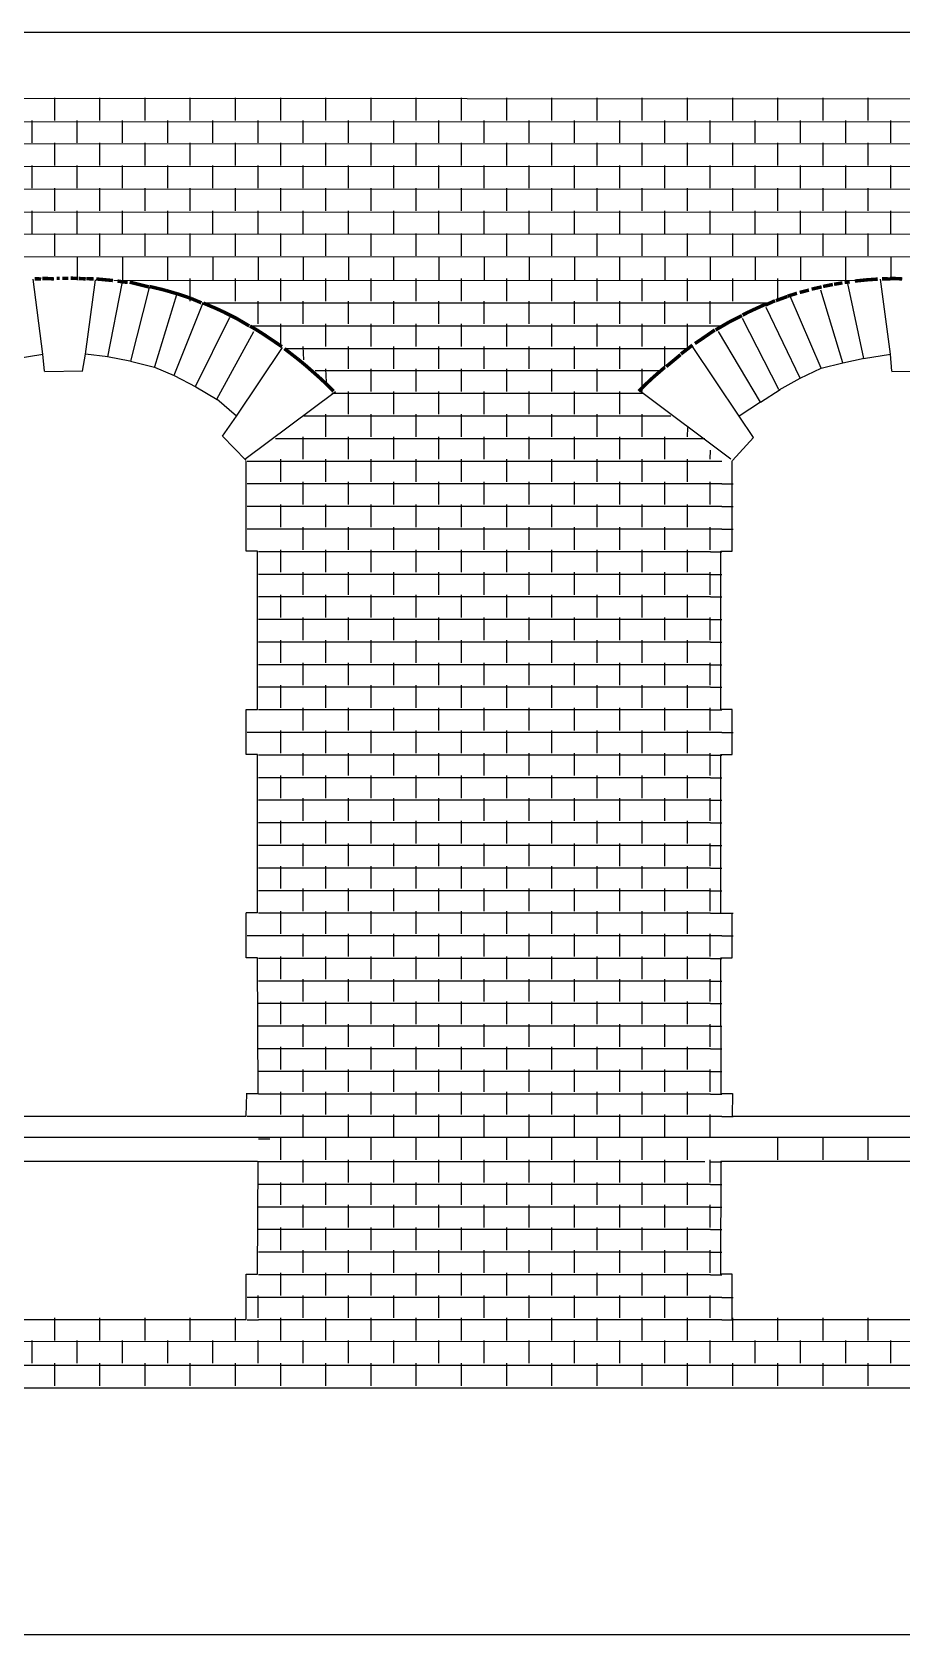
# Model space of a CAD drawing. Extents: x 38 to 304, y 35 to 202.
# Drawn here: x 122 to 160.5, y 34.6 to 105.5 of the extents above; entities that cross this region are included whole.
import ezdxf

# ---------------------------------------------------------------- set-up
doc = ezdxf.new("R2010")
doc.units = 0
doc.header["$MEASUREMENT"] = 0
doc.layers.add('OHNE_NAMEN', color=5, linetype='CONTINUOUS')

msp = doc.modelspace()

# ---------------------------------------------------------------- linework, layer by layer
at = {"layer": 'OHNE_NAMEN', "color": 7, "linetype": 'CONTINUOUS'}
for p, q in [((55.0002, 105.5), (303.0001, 105.5)), ((54.9811, 102.5913), (303.0001, 102.4999)), ((122.9808, 101.5915), (122.9808, 102.5917)), ((124.9807, 101.5915), (124.9807, 102.5917)), ((124.9807, 101.5915), (124.9807, 102.5917)), ((126.981, 101.5915), (126.981, 102.5917)), ((128.9805, 101.5915), (128.9805, 102.5917)), ((128.9808, 101.5915), (128.9808, 102.5917)), ((130.9807, 101.5915), (130.9807, 102.5917)), ((132.9806, 101.5915), (132.9806, 102.5917)), ((132.9806, 101.5915), (132.9806, 102.5917)), ((134.9809, 101.5915), (134.9809, 102.5917)), ((136.9804, 101.5915), (136.9804, 102.5917)), ((136.9808, 101.5915), (136.9808, 102.5917)), ((138.9807, 101.5915), (138.9807, 102.5917)), ((140.9806, 101.5915), (140.9806, 102.5917)), ((140.9806, 101.5915), (140.9806, 102.5917)), ((142.9808, 101.5915), (142.9808, 102.5917)), ((144.9807, 101.5915), (144.9807, 102.5917)), ((144.9807, 101.5915), (144.9807, 102.5917)), ((146.981, 101.5915), (146.981, 102.5917)), ((148.9805, 101.5915), (148.9805, 102.5917)), ((148.9809, 101.5915), (148.9809, 102.5917)), ((150.9808, 101.5915), (150.9808, 102.5917)), ((152.9807, 101.5915), (152.9807, 102.5917)), ((152.9807, 101.5915), (152.9807, 102.5917)), ((154.9809, 101.5915), (154.9809, 102.5917)), ((156.9805, 101.5915), (156.9805, 102.5917)), ((156.9808, 101.5915), (156.9808, 102.5917)), ((158.9807, 101.5915), (158.9807, 102.5917)), ((55.0002, 101.5002), (302.9804, 101.5915)), ((121.9807, 100.5914), (121.9807, 101.5915)), ((121.9807, 100.5914), (121.9807, 101.5915)), ((123.9809, 100.5914), (123.9809, 101.5915)), ((125.9805, 100.5914), (125.9805, 101.5915)), ((125.9808, 100.5914), (125.9808, 101.5915)), ((127.9807, 100.5914), (127.9807, 101.5915)), ((129.9806, 100.5914), (129.9806, 101.5915)), ((129.9806, 100.5914), (129.9806, 101.5915)), ((131.9809, 100.5914), (131.9809, 101.5915)), ((133.9808, 100.5914), (133.9808, 101.5915)), ((133.9808, 100.5914), (133.9808, 101.5915)), ((135.981, 100.5914), (135.981, 101.5915)), ((137.9806, 100.5914), (137.9806, 101.5915)), ((137.9809, 100.5914), (137.9809, 101.5915)), ((139.9808, 100.5914), (139.9808, 101.5915)), ((141.9807, 100.5914), (141.9807, 101.5915)), ((141.9807, 100.5914), (141.9807, 101.5915)), ((143.981, 100.5914), (143.981, 101.5915)), ((145.9805, 100.5914), (145.9805, 101.5915)), ((145.9808, 100.5914), (145.9808, 101.5915)), ((147.9808, 100.5914), (147.9808, 101.5915)), ((149.9806, 100.5914), (149.9806, 101.5915)), ((149.9806, 100.5914), (149.9806, 101.5915)), ((151.9809, 100.5914), (151.9809, 101.5915)), ((153.9808, 100.5914), (153.9808, 101.5915)), ((155.9807, 100.5914), (155.9807, 101.5915)), ((155.9807, 100.5914), (155.9807, 101.5915)), ((157.9809, 100.5914), (157.9809, 101.5915)), ((159.9805, 100.5914), (159.9805, 101.5915)), ((159.9808, 100.5914), (159.9808, 101.5915)), ((54.9811, 100.5914), (303.0001, 100.5)), ((122.9804, 99.5916), (122.9804, 100.5918)), ((122.9808, 99.5916), (122.9808, 100.5918)), ((124.9807, 99.5916), (124.9807, 100.5918)), ((126.9806, 99.5916), (126.9806, 100.5918)), ((126.9806, 99.5916), (126.9806, 100.5918)), ((128.9808, 99.5916), (128.9808, 100.5918)), ((130.9807, 99.5916), (130.9807, 100.5918)), ((130.9807, 99.5916), (130.9807, 100.5918)), ((132.981, 99.5916), (132.981, 100.5918)), ((134.9805, 99.5916), (134.9805, 100.5918)), ((134.9809, 99.5916), (134.9809, 100.5918)), ((136.9808, 99.5916), (136.9808, 100.5918)), ((138.9807, 99.5916), (138.9807, 100.5918)), ((138.9807, 99.5916), (138.9807, 100.5918)), ((140.9809, 99.5916), (140.9809, 100.5918)), ((142.9805, 99.5916), (142.9805, 100.5918)), ((142.9808, 99.5916), (142.9808, 100.5918)), ((144.9807, 99.5916), (144.9807, 100.5918)), ((146.9806, 99.5916), (146.9806, 100.5918)), ((148.9805, 99.5916), (148.9805, 100.5918)), ((148.9809, 99.5916), (148.9809, 100.5918)), ((150.9808, 99.5916), (150.9808, 100.5918)), ((152.9807, 99.5916), (152.9807, 100.5918)), ((152.9807, 99.5916), (152.9807, 100.5918)), ((154.9809, 99.5916), (154.9809, 100.5918)), ((156.9805, 99.5916), (156.9805, 100.5918)), ((156.9808, 99.5916), (156.9808, 100.5918)), ((158.9807, 99.5916), (158.9807, 100.5918)), ((54.9808, 99.5913), (303.0001, 99.4999)), ((121.9807, 98.5915), (121.9807, 99.5916)), ((123.9806, 98.5915), (123.9806, 99.5916)), ((123.9806, 98.5915), (123.9806, 99.5916)), ((125.9808, 98.5915), (125.9808, 99.5916)), ((127.9807, 98.5915), (127.9807, 99.5916)), ((127.9807, 98.5915), (127.9807, 99.5916)), ((129.981, 98.5915), (129.981, 99.5916)), ((131.9805, 98.5915), (131.9805, 99.5916)), ((131.9809, 98.5915), (131.9809, 99.5916)), ((133.9808, 98.5915), (133.9808, 99.5916)), ((135.9807, 98.5915), (135.9807, 99.5916)), ((135.9807, 98.5915), (135.9807, 99.5916)), ((137.9809, 98.5915), (137.9809, 99.5916)), ((139.9808, 98.5915), (139.9808, 99.5916)), ((141.9807, 98.5915), (141.9807, 99.5916)), ((141.9807, 98.5915), (141.9807, 99.5916)), ((143.981, 98.5915), (143.981, 99.5916)), ((145.9805, 98.5915), (145.9805, 99.5916)), ((145.9808, 98.5915), (145.9808, 99.5916)), ((147.9808, 98.5915), (147.9808, 99.5916)), ((149.9806, 98.5915), (149.9806, 99.5916)), ((149.9806, 98.5915), (149.9806, 99.5916)), ((151.9809, 98.5915), (151.9809, 99.5916)), ((153.9804, 98.5915), (153.9804, 99.5916)), ((153.9808, 98.5915), (153.9808, 99.5916)), ((155.9807, 98.5915), (155.9807, 99.5916)), ((157.9806, 98.5915), (157.9806, 99.5916)), ((157.9806, 98.5915), (157.9806, 99.5916)), ((159.9808, 98.5915), (159.9808, 99.5916)), ((54.9811, 98.5915), (303.0001, 98.5001)), ((122.9808, 97.5917), (122.9808, 98.5915)), ((124.9807, 97.5917), (124.9807, 98.5915)), ((126.981, 97.5917), (126.981, 98.5915)), ((128.9808, 97.5917), (128.9808, 98.5915)), ((130.9807, 97.5917), (130.9807, 98.5915)), ((132.981, 97.5917), (132.981, 98.5915)), ((134.9809, 97.5917), (134.9809, 98.5915)), ((136.9808, 97.5917), (136.9808, 98.5915)), ((138.9807, 97.5917), (138.9807, 98.5915)), ((140.9809, 97.5917), (140.9809, 98.5915)), ((142.9808, 97.5917), (142.9808, 98.5915)), ((144.9807, 97.5917), (144.9807, 98.5915)), ((146.981, 97.5917), (146.981, 98.5915)), ((148.9809, 97.5917), (148.9809, 98.5915)), ((150.9808, 97.5917), (150.9808, 98.5915)), ((152.981, 97.5917), (152.981, 98.5915)), ((154.9809, 97.5917), (154.9809, 98.5915)), ((156.9808, 97.5917), (156.9808, 98.5915)), ((158.9807, 97.5917), (158.9807, 98.5915)), ((55.0002, 97.5), (302.9804, 97.5914)), ((121.9807, 96.5916), (121.9807, 97.5917)), ((123.9806, 96.5916), (123.9806, 97.5917)), ((125.9805, 96.5916), (125.9805, 97.5917)), ((127.9807, 96.5916), (127.9807, 97.5917)), ((129.9806, 96.5916), (129.9806, 97.5917)), ((131.9805, 96.5916), (131.9805, 97.5917)), ((133.9808, 96.5916), (133.9808, 97.5917)), ((135.9807, 96.5916), (135.9807, 97.5917)), ((137.9806, 96.5916), (137.9806, 97.5917)), ((139.9808, 96.5916), (139.9808, 97.5917)), ((141.9807, 96.5916), (141.9807, 97.5917)), ((143.9806, 96.5916), (143.9806, 97.5917)), ((145.9805, 96.5916), (145.9805, 97.5917)), ((147.9808, 96.5916), (147.9808, 97.5917)), ((149.9806, 96.5916), (149.9806, 97.5917)), ((151.9806, 96.5916), (151.9806, 97.5917)), ((153.9808, 96.5916), (153.9808, 97.5917)), ((155.9807, 96.5916), (155.9807, 97.5917)), ((157.9806, 96.5916), (157.9806, 97.5917)), ((159.9805, 96.5916), (159.9805, 97.5917)), ((54.9811, 96.5913), (303.0001, 96.4999)), ((122.9808, 95.5915), (122.9808, 96.5916)), ((124.9807, 95.5915), (124.9807, 96.5916)), ((126.9806, 95.5915), (126.9806, 96.5916)), ((128.9808, 95.5915), (128.9808, 96.5916)), ((130.9807, 95.5915), (130.9807, 96.5916)), ((132.9806, 95.5915), (132.9806, 96.5916)), ((134.9809, 95.5915), (134.9809, 96.5916)), ((136.9808, 95.5915), (136.9808, 96.5916)), ((138.9807, 95.5915), (138.9807, 96.5916)), ((140.9806, 95.5915), (140.9806, 96.5916)), ((142.9808, 95.5915), (142.9808, 96.5916)), ((144.9807, 95.5915), (144.9807, 96.5916)), ((146.9806, 95.5915), (146.9806, 96.5916)), ((148.9809, 95.5915), (148.9809, 96.5916)), ((150.9808, 95.5915), (150.9808, 96.5916)), ((152.9807, 95.5915), (152.9807, 96.5916)), ((154.9809, 95.5915), (154.9809, 96.5916)), ((156.9808, 95.5915), (156.9808, 96.5916)), ((158.9807, 95.5915), (158.9807, 96.5916)), ((54.9808, 95.5915), (303.0001, 95.5001)), ((123.9767, 95.5241), (123.9767, 94.524)), ((125.9766, 95.5241), (125.9766, 94.524)), ((127.9765, 95.5241), (127.9765, 94.524)), ((129.9767, 95.5241), (129.9767, 94.524)), ((131.9766, 95.5241), (131.9766, 94.524)), ((133.9765, 95.5241), (133.9765, 94.524)), ((135.9768, 95.5241), (135.9768, 94.524)), ((137.9767, 95.5241), (137.9767, 94.524)), ((139.9766, 95.5241), (139.9766, 94.5243)), ((141.9768, 95.5245), (141.9768, 94.5243)), ((143.9767, 95.5245), (143.9767, 94.5243)), ((145.9766, 95.5245), (145.9766, 94.5243)), ((147.9765, 95.5245), (147.9765, 94.5243)), ((149.9768, 95.5245), (149.9768, 94.5243)), ((151.9767, 95.5245), (151.9767, 94.5243)), ((153.9766, 95.5245), (153.9766, 94.5243)), ((155.9768, 95.5245), (155.9768, 94.5243)), ((157.9767, 95.5245), (157.9767, 94.5243)), ((159.9766, 95.5245), (159.9766, 94.5243)), ((122.4612, 91.2463), (122.0237, 94.5586)), ((124.3362, 91.2463), (124.7856, 94.5268)), ((125.3363, 91.1211), (125.9642, 94.3695)), ((125.6026, 94.525), (159.0001, 94.5)), ((128.9812, 93.5912), (128.9812, 94.591)), ((130.9814, 93.5912), (130.9814, 94.591)), ((132.9813, 93.5912), (132.9813, 94.591)), ((134.9812, 93.5912), (134.9812, 94.591)), ((136.9811, 93.5912), (136.9811, 94.591)), ((138.9814, 93.5912), (138.9814, 94.591)), ((140.9813, 93.5912), (140.9813, 94.591)), ((142.9812, 93.5912), (142.9812, 94.591)), ((144.9811, 93.5912), (144.9811, 94.591)), ((146.9813, 93.5912), (146.9813, 94.591)), ((148.9812, 93.5912), (148.9812, 94.591)), ((150.9811, 93.5912), (150.9811, 94.591)), ((152.9814, 93.5916), (152.9814, 94.5914)), ((154.9813, 93.5912), (154.9813, 94.591)), ((158.0667, 94.3695), (158.7736, 91.0586)), ((159.9611, 91.2463), (159.5236, 94.5586)), ((127.164, 94.1931), (126.3361, 90.9338)), ((128.3635, 93.8756), (127.3986, 90.6836)), ((156.8986, 90.6212), (155.5267, 93.8047)), ((156.8676, 94.0872), (157.836, 90.8713)), ((128.2735, 90.3086), (129.5277, 93.4875)), ((154.5001, 93.4999), (129.5001, 93.4999)), ((131.9812, 92.5915), (131.9812, 93.5912)), ((133.9811, 92.5911), (133.9811, 93.5909)), ((135.9814, 92.5911), (135.9814, 93.5909)), ((137.9813, 92.5911), (137.9813, 93.5909)), ((139.9812, 92.5911), (139.9812, 93.5909)), ((141.9811, 92.5911), (141.9811, 93.5909)), ((143.9813, 92.5911), (143.9813, 93.5909)), ((145.9812, 92.5911), (145.9812, 93.5909)), ((147.9811, 92.5911), (147.9811, 93.5909)), ((149.9814, 92.5911), (149.9814, 93.5909)), ((151.9812, 92.5915), (151.9812, 93.5912)), ((151.9812, 92.5911), (151.9812, 93.5909)), ((155.9609, 90.1838), (154.4687, 93.3111)), ((129.2112, 89.8088), (130.7267, 92.8878)), ((130.1485, 89.2461), (131.7851, 92.2528)), ((131.7501, 92.5001), (152.5002, 92.5001)), ((132.9813, 91.5913), (132.9813, 92.5911)), ((132.9813, 91.591), (132.9813, 92.5908)), ((134.9816, 91.591), (134.9816, 92.5908)), ((136.9815, 91.591), (136.9815, 92.5908)), ((138.9814, 91.591), (138.9814, 92.5908)), ((140.9813, 91.591), (140.9813, 92.5908)), ((142.9815, 91.591), (142.9815, 92.5908)), ((144.9814, 91.591), (144.9814, 92.5908)), ((146.9813, 91.591), (146.9813, 92.5908)), ((148.9816, 91.591), (148.9816, 92.5908)), ((150.9811, 91.5913), (150.9811, 92.5911)), ((150.9815, 91.591), (150.9815, 92.5908)), ((154.2112, 89.1212), (152.3517, 92.2528)), ((155.0236, 89.6839), (153.41, 92.8172)), ((131.0238, 88.4961), (133.0551, 91.5465)), ((134.0002, 91.0001), (133.9811, 91.5906)), ((135.9814, 90.5909), (135.9814, 91.5906)), ((137.9813, 90.5909), (137.9813, 91.5906)), ((139.9812, 90.5909), (139.9812, 91.5906)), ((141.9811, 90.5909), (141.9811, 91.5906)), ((143.9813, 90.5909), (143.9813, 91.5906)), ((145.9812, 90.5909), (145.9812, 91.5906)), ((147.9811, 90.5909), (147.9811, 91.5906)), ((149.9814, 90.5909), (149.9814, 91.5906)), ((153.2735, 88.4961), (151.1745, 91.6298)), ((133.2502, 91.5), (151.0002, 91.5)), ((158.7736, 91.0586), (159.9611, 91.2463)), ((149.7499, 90.4998), (134.5001, 90.4998)), ((134.9999, 90), (134.9816, 90.5909)), ((136.9815, 89.5911), (136.9815, 90.5909)), ((138.9814, 89.5911), (138.9814, 90.5909)), ((140.9813, 89.5911), (140.9813, 90.5909)), ((142.9815, 89.5911), (142.9815, 90.5909)), ((144.9814, 89.5911), (144.9814, 90.5909)), ((146.9813, 89.5911), (146.9813, 90.5909)), ((148.9816, 89.5911), (148.9816, 90.5909)), ((131.4006, 86.5939), (135.4003, 89.5936)), ((148.9999, 89.5001), (135.2501, 89.5001)), ((135.9814, 88.591), (135.9814, 89.5907)), ((137.9813, 88.591), (137.9813, 89.5907)), ((139.9812, 88.591), (139.9812, 89.5907)), ((141.9811, 88.591), (141.9811, 89.5907)), ((143.9813, 88.591), (143.9813, 89.5907)), ((145.9812, 88.591), (145.9812, 89.5907)), ((147.9811, 88.591), (147.9811, 89.5907)), ((152.9002, 86.5939), (148.9004, 89.5936)), ((150.2502, 88.4999), (134.0002, 88.4999)), ((134.9816, 87.5912), (134.9816, 88.591)), ((136.9815, 87.5912), (136.9815, 88.591)), ((138.9814, 87.5912), (138.9814, 88.591)), ((140.9813, 87.5912), (140.9813, 88.591)), ((142.9815, 87.5912), (142.9815, 88.591)), ((144.9814, 87.5912), (144.9814, 88.591)), ((146.9813, 87.5912), (146.9813, 88.591)), ((148.9816, 87.5912), (148.9816, 88.591)), ((150.9815, 87.5912), (151.0002, 88.0001)), ((151.7502, 87.5002), (132.7499, 87.5002)), ((133.9811, 86.5911), (133.9811, 87.5908)), ((135.9814, 86.5911), (135.9814, 87.5908)), ((137.9813, 86.5911), (137.9813, 87.5908)), ((139.9812, 86.5911), (139.9812, 87.5908)), ((141.9811, 86.5911), (141.9811, 87.5908)), ((143.9813, 86.5911), (143.9813, 87.5908)), ((145.9812, 86.5911), (145.9812, 87.5908)), ((147.9811, 86.5911), (147.9811, 87.5908)), ((149.9814, 86.5911), (149.9814, 87.5908)), ((132.9813, 85.5909), (132.9813, 86.5907)), ((134.9816, 85.5909), (134.9816, 86.5907)), ((136.9815, 85.5909), (136.9815, 86.5907)), ((138.9814, 85.5909), (138.9814, 86.5907)), ((140.9813, 85.5909), (140.9813, 86.5907)), ((142.9815, 85.5909), (142.9815, 86.5907)), ((144.9814, 85.5909), (144.9814, 86.5907)), ((146.9813, 85.5909), (146.9813, 86.5907)), ((148.9816, 85.5909), (148.9816, 86.5907)), ((150.9815, 85.5909), (150.9815, 86.5907)), ((151.9812, 86.5911), (151.9999, 86.9999)), ((152.5002, 86.5001), (131.9999, 86.5001)), ((152.5002, 85.4999), (131.9999, 85.4999)), ((133.9811, 84.5908), (133.9811, 85.5906)), ((135.9814, 84.5908), (135.9814, 85.5906)), ((137.9813, 84.5908), (137.9813, 85.5906)), ((139.9812, 84.5908), (139.9812, 85.5906)), ((141.9811, 84.5908), (141.9811, 85.5906)), ((143.9813, 84.5908), (143.9813, 85.5906)), ((145.9812, 84.5908), (145.9812, 85.5906)), ((147.9811, 84.5908), (147.9811, 85.5906)), ((149.9814, 84.5908), (149.9814, 85.5906)), ((151.9812, 84.5908), (151.9812, 85.5906)), ((152.5002, 84.5002), (131.9999, 84.5002)), ((132.9813, 83.591), (132.9813, 84.5908)), ((134.9816, 83.591), (134.9816, 84.5908)), ((136.9815, 83.591), (136.9815, 84.5908)), ((138.9814, 83.591), (138.9814, 84.5908)), ((140.9813, 83.591), (140.9813, 84.5908)), ((142.9815, 83.591), (142.9815, 84.5908)), ((144.9814, 83.591), (144.9814, 84.5908)), ((146.9813, 83.591), (146.9813, 84.5908)), ((148.9816, 83.591), (148.9816, 84.5908)), ((150.9815, 83.591), (150.9815, 84.5908)), ((152.5002, 83.5), (131.9999, 83.5)), ((133.9811, 82.5909), (133.9811, 83.5907)), ((135.9814, 82.5909), (135.9814, 83.5907)), ((137.9813, 82.5909), (137.9813, 83.5907)), ((139.9812, 82.5909), (139.9812, 83.5907)), ((141.9811, 82.5909), (141.9811, 83.5907)), ((143.9813, 82.5909), (143.9813, 83.5907)), ((145.9812, 82.5909), (145.9812, 83.5907)), ((147.9811, 82.5909), (147.9811, 83.5907)), ((149.9814, 82.5909), (149.9814, 83.5907)), ((151.9812, 82.5909), (151.9812, 83.5907)), ((151.9999, 82.4999), (132.5002, 82.4999)), ((132.9813, 81.5911), (132.9813, 82.5909)), ((134.9816, 81.5911), (134.9816, 82.5909)), ((136.9815, 81.5911), (136.9815, 82.5909)), ((138.9814, 81.5911), (138.9814, 82.5909)), ((140.9813, 81.5911), (140.9813, 82.5909)), ((142.9815, 81.5911), (142.9815, 82.5909)), ((144.9814, 81.5911), (144.9814, 82.5909)), ((146.9813, 81.5911), (146.9813, 82.5909)), ((148.9816, 81.5911), (148.9816, 82.5909)), ((150.9815, 81.5911), (150.9815, 82.5909)), ((133.9811, 80.591), (133.9811, 81.5908)), ((135.9814, 80.591), (135.9814, 81.5908)), ((137.9813, 80.591), (137.9813, 81.5908)), ((139.9812, 80.591), (139.9812, 81.5908)), ((141.9811, 80.591), (141.9811, 81.5908)), ((143.9813, 80.591), (143.9813, 81.5908)), ((145.9812, 80.591), (145.9812, 81.5908)), ((147.9811, 80.591), (147.9811, 81.5908)), ((149.9814, 80.591), (149.9814, 81.5908)), ((151.9812, 80.591), (151.9812, 81.5908)), ((151.9999, 81.5001), (132.5002, 81.5001)), ((151.9999, 80.5), (132.5002, 80.5)), ((132.981, 79.5913), (132.981, 80.591)), ((134.9812, 79.5913), (134.9812, 80.591)), ((136.9811, 79.5913), (136.9811, 80.591)), ((138.981, 79.5913), (138.981, 80.591)), ((140.9813, 79.5913), (140.9813, 80.591)), ((142.9812, 79.5913), (142.9812, 80.591)), ((144.9811, 79.5913), (144.9811, 80.591)), ((146.981, 79.5913), (146.981, 80.591)), ((148.9812, 79.5913), (148.9812, 80.591)), ((150.9811, 79.5913), (150.9811, 80.591)), ((151.9999, 79.5002), (132.5002, 79.5002)), ((133.9811, 78.5911), (133.9811, 79.5909)), ((135.9814, 78.5911), (135.9814, 79.5909)), ((137.9813, 78.5911), (137.9813, 79.5909)), ((139.9812, 78.5911), (139.9812, 79.5909)), ((141.9811, 78.5911), (141.9811, 79.5909)), ((143.9813, 78.5911), (143.9813, 79.5909)), ((145.9812, 78.5911), (145.9812, 79.5909)), ((147.9811, 78.5911), (147.9811, 79.5909)), ((149.9814, 78.5911), (149.9814, 79.5909)), ((151.9812, 78.5911), (151.9812, 79.5909)), ((151.9999, 78.5001), (132.5002, 78.5001)), ((132.981, 77.591), (132.981, 78.5908)), ((134.9812, 77.591), (134.9812, 78.5908)), ((136.9811, 77.591), (136.9811, 78.5908)), ((138.981, 77.591), (138.981, 78.5908)), ((140.9809, 77.591), (140.9809, 78.5908)), ((142.9812, 77.591), (142.9812, 78.5908)), ((144.9811, 77.591), (144.9811, 78.5908)), ((146.981, 77.591), (146.981, 78.5908)), ((148.9812, 77.591), (148.9812, 78.5908)), ((150.9811, 77.591), (150.9811, 78.5908)), ((151.9999, 77.5), (132.5002, 77.5)), ((133.9811, 76.5909), (133.9811, 77.5907)), ((135.9814, 76.5909), (135.9814, 77.5907)), ((137.9813, 76.5909), (137.9813, 77.5907)), ((139.9812, 76.5909), (139.9812, 77.5907)), ((141.9811, 76.5909), (141.9811, 77.5907)), ((143.9813, 76.5909), (143.9813, 77.5907)), ((145.9812, 76.5909), (145.9812, 77.5907)), ((147.9811, 76.5909), (147.9811, 77.5907)), ((149.9814, 76.5909), (149.9814, 77.5907)), ((151.9812, 76.5909), (151.9812, 77.5907)), ((151.9999, 76.5002), (132.5002, 76.5002)), ((132.981, 75.5911), (132.981, 76.5909)), ((134.9812, 75.5911), (134.9812, 76.5909)), ((136.9811, 75.5911), (136.9811, 76.5909)), ((138.981, 75.5911), (138.981, 76.5909)), ((140.9809, 75.5911), (140.9809, 76.5909)), ((142.9812, 75.5911), (142.9812, 76.5909)), ((144.9811, 75.5911), (144.9811, 76.5909)), ((146.981, 75.5911), (146.981, 76.5909)), ((148.9812, 75.5911), (148.9812, 76.5909)), ((150.9811, 75.5911), (150.9811, 76.5909)), ((151.9999, 75.5001), (132.5002, 75.5001)), ((133.9811, 74.591), (133.9811, 75.5908)), ((135.9814, 74.591), (135.9814, 75.5908)), ((137.9813, 74.591), (137.9813, 75.5908)), ((139.9812, 74.591), (139.9812, 75.5908)), ((141.9811, 74.591), (141.9811, 75.5908)), ((143.9813, 74.591), (143.9813, 75.5908)), ((145.9812, 74.591), (145.9812, 75.5908)), ((147.9811, 74.591), (147.9811, 75.5908)), ((149.9814, 74.591), (149.9814, 75.5908)), ((151.9812, 74.591), (151.9812, 75.5908)), ((152.4998, 74.5), (131.9999, 74.5)), ((132.981, 73.5912), (132.981, 74.591)), ((134.9812, 73.5912), (134.9812, 74.591)), ((136.9811, 73.5912), (136.9811, 74.591)), ((138.981, 73.5912), (138.981, 74.591)), ((140.9809, 73.5912), (140.9809, 74.591)), ((142.9812, 73.5912), (142.9812, 74.591)), ((144.9811, 73.5912), (144.9811, 74.591)), ((146.981, 73.5912), (146.981, 74.591)), ((148.9812, 73.5912), (148.9812, 74.591)), ((150.9811, 73.5912), (150.9811, 74.591)), ((151.9999, 73.4998), (132.5002, 73.5002)), ((133.9811, 72.5911), (133.9811, 73.5909)), ((135.9814, 72.5911), (135.9814, 73.5909)), ((137.9813, 72.5911), (137.9813, 73.5909)), ((139.9812, 72.5911), (139.9812, 73.5909)), ((141.9811, 72.5911), (141.9811, 73.5909)), ((143.9813, 72.5911), (143.9813, 73.5909)), ((145.9812, 72.5911), (145.9812, 73.5909)), ((147.9811, 72.5911), (147.9811, 73.5909)), ((149.9814, 72.5911), (149.9814, 73.5909)), ((151.9812, 72.5911), (151.9812, 73.5909)), ((151.9999, 72.5001), (132.5002, 72.5001)), ((132.981, 71.591), (132.981, 72.5907)), ((134.9812, 71.591), (134.9812, 72.5907)), ((136.9811, 71.591), (136.9811, 72.5907)), ((138.981, 71.591), (138.981, 72.5907)), ((140.9809, 71.591), (140.9809, 72.5907)), ((142.9812, 71.591), (142.9812, 72.5907)), ((144.9811, 71.591), (144.9811, 72.5907)), ((146.981, 71.591), (146.981, 72.5907)), ((148.9812, 71.591), (148.9812, 72.5907)), ((150.9811, 71.591), (150.9811, 72.5907)), ((151.9999, 71.4999), (132.5002, 71.4999)), ((133.9811, 70.5912), (133.9811, 71.5906)), ((135.9814, 70.5912), (135.9814, 71.5906)), ((137.9813, 70.5912), (137.9813, 71.5906)), ((139.9812, 70.5912), (139.9812, 71.5906)), ((141.9811, 70.5912), (141.9811, 71.5906)), ((143.9813, 70.5912), (143.9813, 71.5906)), ((145.9812, 70.5912), (145.9812, 71.5906)), ((147.9811, 70.5912), (147.9811, 71.5906)), ((149.9814, 70.5912), (149.9814, 71.5906)), ((151.9812, 70.5912), (151.9812, 71.5906)), ((151.9999, 70.5002), (132.5002, 70.5002)), ((132.981, 69.5911), (132.981, 70.5908)), ((134.9812, 69.5911), (134.9812, 70.5908)), ((136.9811, 69.5911), (136.9811, 70.5908)), ((138.981, 69.5911), (138.981, 70.5908)), ((140.9809, 69.5911), (140.9809, 70.5908)), ((142.9812, 69.5911), (142.9812, 70.5908)), ((144.9811, 69.5911), (144.9811, 70.5908)), ((146.981, 69.5911), (146.981, 70.5908)), ((148.9812, 69.5911), (148.9812, 70.5908)), ((150.9811, 69.5911), (150.9811, 70.5908)), ((133.9811, 68.5909), (133.9811, 69.5907)), ((135.9814, 68.5909), (135.9814, 69.5907)), ((137.9813, 68.5909), (137.9813, 69.5907)), ((139.9812, 68.5909), (139.9812, 69.5907)), ((141.9811, 68.5909), (141.9811, 69.5907)), ((143.9813, 68.5909), (143.9813, 69.5907)), ((145.9812, 68.5909), (145.9812, 69.5907)), ((147.9811, 68.5909), (147.9811, 69.5907)), ((149.9814, 68.5909), (149.9814, 69.5907)), ((151.9812, 68.5909), (151.9812, 69.5907)), ((151.9999, 69.5), (132.5002, 69.5)), ((151.9999, 68.4999), (132.5002, 68.4999)), ((132.981, 67.5912), (132.981, 68.5909)), ((134.9812, 67.5912), (134.9812, 68.5909)), ((136.9811, 67.5912), (136.9811, 68.5909)), ((138.981, 67.5912), (138.981, 68.5909)), ((140.9809, 67.5912), (140.9809, 68.5909)), ((142.9812, 67.5912), (142.9812, 68.5909)), ((144.9811, 67.5912), (144.9811, 68.5909)), ((146.981, 67.5912), (146.981, 68.5909)), ((148.9812, 67.5912), (148.9812, 68.5909)), ((150.9811, 67.5912), (150.9811, 68.5909)), ((151.9999, 67.5001), (132.5002, 67.5001)), ((133.9811, 66.591), (133.9811, 67.5908)), ((135.9814, 66.591), (135.9814, 67.5908)), ((137.9813, 66.591), (137.9813, 67.5908)), ((139.9812, 66.591), (139.9812, 67.5908)), ((141.9811, 66.591), (141.9811, 67.5908)), ((143.9813, 66.591), (143.9813, 67.5908)), ((145.9812, 66.591), (145.9812, 67.5908)), ((147.9811, 66.591), (147.9811, 67.5908)), ((149.9814, 66.591), (149.9814, 67.5908)), ((151.9812, 66.591), (151.9812, 67.5908)), ((151.9999, 66.5), (132.5002, 66.5)), ((132.981, 65.5913), (132.981, 66.591)), ((134.9812, 65.5913), (134.9812, 66.591)), ((136.9811, 65.5913), (136.9811, 66.591)), ((138.981, 65.5913), (138.981, 66.591)), ((140.9809, 65.5913), (140.9809, 66.591)), ((142.9812, 65.5913), (142.9812, 66.591)), ((144.9811, 65.5913), (144.9811, 66.591)), ((146.981, 65.5913), (146.981, 66.591)), ((148.9812, 65.5913), (148.9812, 66.591)), ((150.9811, 65.5913), (150.9811, 66.591)), ((152.5002, 65.4999), (131.9999, 65.4999)), ((133.9811, 64.5911), (133.9811, 65.5909)), ((135.9814, 64.5911), (135.9814, 65.5909)), ((137.9813, 64.5911), (137.9813, 65.5909)), ((139.9812, 64.5911), (139.9812, 65.5909)), ((141.9811, 64.5911), (141.9811, 65.5909)), ((143.9813, 64.5911), (143.9813, 65.5909)), ((145.9812, 64.5911), (145.9812, 65.5909)), ((147.9811, 64.5911), (147.9811, 65.5909)), ((149.9814, 64.5911), (149.9814, 65.5909)), ((151.9812, 64.5911), (151.9812, 65.5909)), ((132.981, 63.591), (132.981, 64.5908)), ((134.9812, 63.591), (134.9812, 64.5908)), ((136.9811, 63.591), (136.9811, 64.5908)), ((138.981, 63.591), (138.981, 64.5908)), ((140.9809, 63.591), (140.9809, 64.5908)), ((142.9812, 63.591), (142.9812, 64.5908)), ((144.9811, 63.591), (144.9811, 64.5908)), ((146.981, 63.591), (146.981, 64.5908)), ((148.9812, 63.591), (148.9812, 64.5908)), ((150.9811, 63.591), (150.9811, 64.5908)), ((151.9999, 64.5001), (132.5002, 64.5001)), ((151.9999, 63.5), (132.5002, 63.5)), ((133.9811, 62.5909), (133.9811, 63.5907)), ((135.9814, 62.5909), (135.9814, 63.5907)), ((137.9813, 62.5909), (137.9813, 63.5907)), ((139.9812, 62.5909), (139.9812, 63.5907)), ((141.9811, 62.5909), (141.9811, 63.5907)), ((143.9813, 62.5909), (143.9813, 63.5907)), ((145.9812, 62.5909), (145.9812, 63.5907)), ((147.9811, 62.5909), (147.9811, 63.5907)), ((149.9814, 62.5909), (149.9814, 63.5907)), ((151.9812, 62.5909), (151.9812, 63.5907)), ((151.9999, 62.5002), (132.5002, 62.5002)), ((132.981, 61.5911), (132.981, 62.5909)), ((134.9812, 61.5911), (134.9812, 62.5909)), ((136.9811, 61.5911), (136.9811, 62.5909)), ((138.981, 61.5911), (138.981, 62.5909)), ((140.9809, 61.5911), (140.9809, 62.5909)), ((142.9812, 61.5911), (142.9812, 62.5909)), ((144.9811, 61.5911), (144.9811, 62.5909)), ((146.981, 61.5911), (146.981, 62.5909)), ((148.9812, 61.5911), (148.9812, 62.5909)), ((150.9811, 61.5911), (150.9811, 62.5909)), ((151.9999, 61.5001), (132.5002, 61.5001)), ((133.9811, 60.591), (133.9811, 61.5908)), ((135.9814, 60.591), (135.9814, 61.5908)), ((137.9813, 60.591), (137.9813, 61.5908)), ((139.9812, 60.591), (139.9812, 61.5908)), ((141.9811, 60.591), (141.9811, 61.5908)), ((143.9813, 60.591), (143.9813, 61.5908)), ((145.9812, 60.591), (145.9812, 61.5908)), ((147.9811, 60.591), (147.9811, 61.5908)), ((149.9814, 60.591), (149.9814, 61.5908)), ((151.9812, 60.591), (151.9812, 61.5908)), ((151.9999, 60.5), (132.5002, 60.5)), ((132.981, 59.5912), (132.981, 60.591)), ((134.9812, 59.5912), (134.9812, 60.591)), ((136.9811, 59.5912), (136.9811, 60.591)), ((138.981, 59.5912), (138.981, 60.591)), ((140.9809, 59.5912), (140.9809, 60.591)), ((142.9812, 59.5912), (142.9812, 60.591)), ((144.9811, 59.5912), (144.9811, 60.591)), ((146.981, 59.5912), (146.981, 60.591)), ((148.9812, 59.5912), (148.9812, 60.591)), ((150.9811, 59.5912), (150.9811, 60.591)), ((133.9811, 58.5911), (133.9811, 59.5909)), ((135.9814, 58.5911), (135.9814, 59.5909)), ((137.9813, 58.5911), (137.9813, 59.5909)), ((139.9812, 58.5911), (139.9812, 59.5909)), ((141.9811, 58.5911), (141.9811, 59.5909)), ((143.9813, 58.5911), (143.9813, 59.5909)), ((145.9812, 58.5911), (145.9812, 59.5909)), ((147.9811, 58.5911), (147.9811, 59.5909)), ((149.9814, 58.5911), (149.9814, 59.5909)), ((151.9812, 58.5911), (151.9812, 59.5909)), ((151.9999, 59.5002), (132.5002, 59.5002)), ((151.9999, 58.5001), (132.5002, 58.5001)), ((132.981, 57.591), (132.981, 58.5907)), ((134.9812, 57.591), (134.9812, 58.5907)), ((136.9811, 57.591), (136.9811, 58.5907)), ((138.981, 57.591), (138.981, 58.5907)), ((140.9809, 57.591), (140.9809, 58.5907)), ((142.9812, 57.591), (142.9812, 58.5907)), ((144.9811, 57.591), (144.9811, 58.5907)), ((146.981, 57.591), (146.981, 58.5907)), ((148.9812, 57.591), (148.9812, 58.5907)), ((150.9811, 57.591), (150.9811, 58.5907)), ((152.5002, 57.5), (131.9999, 57.5)), ((133.9811, 56.5912), (133.9811, 57.591)), ((135.9814, 56.5912), (135.9814, 57.591)), ((137.9813, 56.5912), (137.9813, 57.591)), ((139.9812, 56.5912), (139.9812, 57.591)), ((141.9811, 56.5912), (141.9811, 57.591)), ((143.9813, 56.5912), (143.9813, 57.591)), ((145.9812, 56.5912), (145.9812, 57.591)), ((147.9811, 56.5912), (147.9811, 57.591)), ((149.9814, 56.5912), (149.9814, 57.591)), ((151.9812, 56.5912), (151.9812, 57.591)), ((54.9808, 56.5916), (302.9807, 56.5916)), ((132.981, 55.5911), (132.981, 56.5908)), ((134.9812, 55.5911), (134.9812, 56.5908)), ((136.9811, 55.5911), (136.9811, 56.5908)), ((138.981, 55.5911), (138.981, 56.5908)), ((140.9809, 55.5911), (140.9809, 56.5908)), ((142.9812, 55.5911), (142.9812, 56.5908)), ((144.9811, 55.5911), (144.9811, 56.5908)), ((146.981, 55.5911), (146.981, 56.5908)), ((148.9812, 55.5911), (148.9812, 56.5908)), ((150.9811, 55.5911), (150.9811, 56.5908)), ((154.9813, 55.5914), (154.9813, 56.5912)), ((156.9812, 55.5914), (156.9812, 56.5912)), ((158.9814, 55.5914), (158.9814, 56.5912)), ((151.7502, 55.5001), (132.5002, 55.5001)), ((133.9811, 54.5909), (133.9811, 55.5907)), ((135.9814, 54.5909), (135.9814, 55.5907)), ((137.9813, 54.5909), (137.9813, 55.5907)), ((139.9812, 54.5909), (139.9812, 55.5907)), ((141.9811, 54.5909), (141.9811, 55.5907)), ((143.9813, 54.5909), (143.9813, 55.5907)), ((145.9812, 54.5909), (145.9812, 55.5907)), ((147.9811, 54.5909), (147.9811, 55.5907)), ((149.9814, 54.5909), (149.9814, 55.5907)), ((151.9812, 54.5909), (151.9812, 55.5907)), ((151.9999, 54.4999), (132.5002, 54.4999)), ((132.981, 53.5912), (132.981, 54.5909)), ((134.9812, 53.5912), (134.9812, 54.5909)), ((136.9811, 53.5912), (136.9811, 54.5909)), ((138.981, 53.5912), (138.981, 54.5909)), ((140.9809, 53.5912), (140.9809, 54.5909)), ((142.9812, 53.5912), (142.9812, 54.5909)), ((144.9811, 53.5912), (144.9811, 54.5909)), ((146.981, 53.5912), (146.981, 54.5909)), ((148.9812, 53.5912), (148.9812, 54.5909)), ((150.9811, 53.5912), (150.9811, 54.5909)), ((151.9999, 53.5002), (132.5002, 53.5002)), ((133.9811, 52.5911), (133.9811, 53.5908)), ((135.9814, 52.5911), (135.9814, 53.5908)), ((137.9813, 52.5911), (137.9813, 53.5908)), ((139.9812, 52.5911), (139.9812, 53.5908)), ((141.9811, 52.5911), (141.9811, 53.5908)), ((143.9813, 52.5911), (143.9813, 53.5908)), ((145.9812, 52.5911), (145.9812, 53.5908)), ((147.9811, 52.5911), (147.9811, 53.5908)), ((149.9814, 52.5911), (149.9814, 53.5908)), ((151.9812, 52.5911), (151.9812, 53.5908)), ((151.9999, 52.5), (132.5002, 52.5)), ((132.981, 51.5913), (132.981, 52.5911)), ((134.9812, 51.5913), (134.9812, 52.5911)), ((136.9811, 51.5913), (136.9811, 52.5911)), ((138.981, 51.5913), (138.981, 52.5911)), ((140.9809, 51.5913), (140.9809, 52.5911)), ((142.9812, 51.5913), (142.9812, 52.5911)), ((144.9811, 51.5913), (144.9811, 52.5911)), ((146.981, 51.5913), (146.981, 52.5911)), ((148.9812, 51.5913), (148.9812, 52.5911)), ((150.9811, 51.5913), (150.9811, 52.5911)), ((151.9999, 51.4999), (132.5002, 51.4999)), ((133.9811, 50.5912), (133.9811, 51.5909)), ((135.9814, 50.5912), (135.9814, 51.5909)), ((137.9813, 50.5912), (137.9813, 51.5909)), ((139.9812, 50.5912), (139.9812, 51.5909)), ((141.9811, 50.5912), (141.9811, 51.5909)), ((143.9813, 50.5912), (143.9813, 51.5909)), ((145.9812, 50.5912), (145.9812, 51.5909)), ((147.9811, 50.5912), (147.9811, 51.5909)), ((149.9814, 50.5912), (149.9814, 51.5909)), ((151.9812, 50.5912), (151.9812, 51.5909)), ((151.9999, 50.5001), (132.5002, 50.5001)), ((132.981, 49.591), (132.981, 50.5908)), ((134.9812, 49.591), (134.9812, 50.5908)), ((136.9811, 49.591), (136.9811, 50.5908)), ((138.981, 49.591), (138.981, 50.5908)), ((140.9809, 49.591), (140.9809, 50.5908)), ((142.9812, 49.591), (142.9812, 50.5908)), ((144.9811, 49.591), (144.9811, 50.5908)), ((146.981, 49.591), (146.981, 50.5908)), ((148.9812, 49.591), (148.9812, 50.5908)), ((150.9811, 49.591), (150.9811, 50.5908)), ((131.9812, 48.5913), (131.9812, 49.591)), ((152.5002, 49.5), (131.9999, 49.5)), ((133.9815, 48.5913), (133.9815, 49.591)), ((135.9814, 48.5913), (135.9814, 49.591)), ((137.9816, 48.5913), (137.9816, 49.591)), ((139.9815, 48.5913), (139.9815, 49.591)), ((141.9814, 48.5913), (141.9814, 49.591)), ((143.9813, 48.5913), (143.9813, 49.591)), ((145.9816, 48.5913), (145.9816, 49.591)), ((147.9815, 48.5913), (147.9815, 49.591)), ((149.9814, 48.5913), (149.9814, 49.591)), ((151.9812, 48.5913), (151.9812, 49.591)), ((122.9812, 47.5915), (122.9812, 48.5913)), ((124.9811, 47.5915), (124.9811, 48.5913)), ((126.981, 47.5915), (126.981, 48.5913)), ((128.9812, 47.5915), (128.9812, 48.5909)), ((130.9811, 47.5915), (130.9811, 48.5909)), ((152.5002, 48.4999), (131.9999, 48.4999)), ((132.981, 47.5911), (132.981, 48.5909)), ((134.9812, 47.5911), (134.9812, 48.5909)), ((136.9811, 47.5911), (136.9811, 48.5909)), ((138.981, 47.5911), (138.981, 48.5909)), ((140.9809, 47.5911), (140.9809, 48.5909)), ((142.9812, 47.5911), (142.9812, 48.5909)), ((144.9811, 47.5911), (144.9811, 48.5909)), ((146.981, 47.5911), (146.981, 48.5909)), ((148.9812, 47.5911), (148.9812, 48.5909)), ((150.9811, 47.5911), (150.9811, 48.5909)), ((152.981, 47.5911), (152.981, 48.5909)), ((154.9809, 47.5911), (154.9809, 48.5909)), ((156.9812, 47.5911), (156.9812, 48.5909)), ((158.9811, 47.5911), (158.9811, 48.5909)), ((54.9808, 47.5915), (303.0001, 47.5001)), ((121.981, 46.5914), (121.981, 47.5911)), ((123.9809, 46.5914), (123.9809, 47.5911)), ((125.9808, 46.5914), (125.9808, 47.5911)), ((127.9811, 46.5914), (127.9811, 47.5911)), ((129.981, 46.5914), (129.981, 47.5911)), ((131.9809, 46.5914), (131.9809, 47.5911)), ((133.9811, 46.5914), (133.9811, 47.5911)), ((135.981, 46.5914), (135.981, 47.5911)), ((137.9809, 46.5914), (137.9809, 47.5911)), ((139.9808, 46.5914), (139.9808, 47.5911)), ((141.9811, 46.5914), (141.9811, 47.5911)), ((143.981, 46.5914), (143.981, 47.5911)), ((145.9808, 46.5914), (145.9808, 47.5911)), ((147.9811, 46.5914), (147.9811, 47.5911)), ((149.981, 46.5914), (149.981, 47.5911)), ((151.9809, 46.5914), (151.9809, 47.5911)), ((153.9811, 46.5914), (153.9811, 47.5911)), ((155.9811, 46.5914), (155.9811, 47.5911)), ((157.9809, 46.5914), (157.9809, 47.5911)), ((159.9808, 46.5914), (159.9808, 47.5911)), ((55.0002, 46.5), (303.0001, 46.5)), ((122.9804, 45.5919), (122.9804, 46.5917)), ((124.9807, 45.5919), (124.9807, 46.5917)), ((126.9806, 45.5919), (126.9806, 46.5917)), ((128.9805, 45.5919), (128.9805, 46.5917)), ((130.9807, 45.5919), (130.9807, 46.5917)), ((132.9806, 45.5919), (132.9806, 46.5917)), ((134.9805, 45.5919), (134.9805, 46.5917)), ((136.9808, 45.5919), (136.9808, 46.5917)), ((138.9807, 45.5919), (138.9807, 46.5917)), ((140.9806, 45.5919), (140.9806, 46.5917)), ((142.9808, 45.5919), (142.9808, 46.5917)), ((144.9807, 45.5919), (144.9807, 46.5917)), ((146.9806, 45.5919), (146.9806, 46.5917)), ((148.9809, 45.5919), (148.9809, 46.5917)), ((150.9808, 45.5919), (150.9808, 46.5917)), ((152.9807, 45.5919), (152.9807, 46.5917)), ((154.9809, 45.5919), (154.9809, 46.5917)), ((156.9808, 45.5919), (156.9808, 46.5917)), ((158.9807, 45.5919), (158.9807, 46.5917)), ((55.0002, 45.4999), (303.0001, 45.4999))]:
    msp.add_line(p, q, dxfattribs=at)
at = {"layer": 'OHNE_NAMEN', "color": 1, "linetype": 'CONTINUOUS'}
for p, q in [((121.2737, 91.0586), (122.4612, 91.2463)), ((122.5236, 90.4963), (122.4612, 91.2463)), ((124.2113, 90.4963), (124.3362, 91.2463)), ((125.3363, 91.1211), (124.3362, 91.2463)), ((125.3236, 91.1408), (126.3114, 90.9525)), ((126.3361, 90.9338), (127.3933, 90.6706)), ((156.8986, 90.6212), (157.8613, 90.8583)), ((157.8613, 90.8583), (158.8022, 91.0699)), ((160.0235, 90.4963), (159.9611, 91.2463)), ((122.525, 90.4822), (124.2183, 90.5058)), ((127.3933, 90.6706), (128.2636, 90.2942)), ((128.2636, 90.2942), (129.2278, 89.8003)), ((155.0338, 89.6592), (155.9609, 90.1838)), ((155.9609, 90.1838), (156.8986, 90.6212)), ((160.0249, 90.4822), (161.7183, 90.5058)), ((129.2278, 89.8003), (130.1686, 89.2358)), ((154.2112, 89.1212), (155.086, 89.6839)), ((131.0238, 88.4961), (130.1485, 89.2461)), ((154.2112, 89.1212), (153.2735, 88.4961)), ((130.3987, 87.6212), (131.0238, 88.4961)), ((153.8986, 87.5587), (153.2735, 88.4961)), ((130.3987, 87.6212), (131.4387, 86.5544)), ((152.9694, 86.5314), (153.8986, 87.5587)), ((131.4517, 82.5249), (131.4517, 86.5251)), ((132.0003, 86.5001), (131.5004, 86.5001)), ((152.9514, 82.5249), (152.9514, 86.5251)), ((132.0003, 85.4999), (131.5004, 85.4999)), ((152.5002, 85.4999), (153.0001, 85.4999)), ((132.0003, 84.5002), (131.5004, 84.5002)), ((152.4998, 84.5002), (153.0001, 84.5002)), ((132.0003, 83.5), (131.5004, 83.5)), ((152.4998, 83.5), (153.0001, 83.5)), ((131.9516, 82.5249), (131.4517, 82.5249)), ((131.9516, 75.5251), (131.9516, 82.5249)), ((132.5002, 82.4999), (132.0003, 82.4999)), ((151.9999, 82.4999), (152.4998, 82.4999)), ((152.4511, 82.5249), (152.9514, 82.5249)), ((152.4511, 75.5251), (152.4511, 82.5249)), ((132.5002, 81.5001), (132.0003, 81.5001)), ((151.9999, 81.5001), (152.4998, 81.5001)), ((132.5002, 80.5), (132.0003, 80.5)), ((151.9999, 80.5), (152.4998, 80.5)), ((132.5002, 79.4999), (132.0003, 79.4999)), ((151.9999, 79.4999), (152.4998, 79.4999)), ((132.5002, 78.5001), (132.0003, 78.5001)), ((151.9999, 78.5001), (152.4998, 78.5001)), ((132.5002, 77.5), (132.0003, 77.5)), ((151.9999, 77.5), (152.4998, 77.5)), ((132.5002, 76.4999), (132.0003, 76.4999)), ((151.9999, 76.4999), (152.4998, 76.4999)), ((131.4517, 75.5251), (131.9516, 75.5251)), ((131.4517, 73.5252), (131.4517, 75.5251)), ((132.5002, 75.5001), (132.0003, 75.5001)), ((151.9999, 75.5001), (152.5002, 75.5001)), ((152.9514, 75.5251), (152.4511, 75.5251)), ((152.9514, 73.5252), (152.9514, 75.5251)), ((132.0003, 74.5), (131.5004, 74.5)), ((152.5002, 74.5), (153.0001, 74.5)), ((131.9516, 73.5252), (131.4517, 73.5252)), ((131.9516, 66.5251), (131.9516, 73.5252)), ((132.5002, 73.4998), (132.0003, 73.4998)), ((151.9999, 73.4998), (152.5002, 73.4998)), ((152.4511, 73.5252), (152.9514, 73.5252)), ((152.4511, 66.5251), (152.4511, 73.5252)), ((132.5002, 72.5001), (132.0003, 72.5001)), ((151.9999, 72.5001), (152.5002, 72.5001)), ((132.5002, 71.4999), (132.0003, 71.4999)), ((151.9999, 71.4999), (152.5002, 71.4999)), ((132.5002, 70.5002), (132.0003, 70.5002)), ((151.9999, 70.4998), (152.5002, 70.4998)), ((132.5002, 69.5), (132.0003, 69.5)), ((151.9999, 69.5), (152.5002, 69.5)), ((132.5002, 68.4999), (132.0003, 68.4999)), ((151.9999, 68.4999), (152.5002, 68.4999)), ((132.5002, 67.5001), (132.0003, 67.5001)), ((151.9999, 67.5001), (152.5002, 67.5001)), ((131.9516, 66.5251), (131.4517, 66.5251)), ((131.4517, 64.5252), (131.4517, 66.5251)), ((132.5002, 66.5), (132.0003, 66.5)), ((151.9999, 66.5), (152.5002, 66.5)), ((152.5002, 66.5), (153.0001, 66.5)), ((152.9514, 64.5252), (152.9514, 66.5251)), ((132.0003, 65.4999), (131.5004, 65.4999)), ((152.5002, 65.4999), (153.0001, 65.4999)), ((131.9516, 64.5252), (131.4517, 64.5252)), ((131.9777, 58.5251), (131.9516, 64.5252)), ((132.5002, 64.5001), (132.0003, 64.5001)), ((151.9999, 64.5001), (152.5002, 64.5001)), ((152.4776, 58.5251), (152.4511, 64.5252)), ((152.4511, 64.5252), (152.9514, 64.5252)), ((132.5002, 63.5), (132.0003, 63.5)), ((151.9999, 63.5), (152.5002, 63.5)), ((132.5002, 62.4999), (132.0003, 62.4999)), ((151.9999, 62.4999), (152.5002, 62.4999)), ((132.5002, 61.5001), (132.0003, 61.5001)), ((151.9999, 61.5001), (152.5002, 61.5001)), ((132.5002, 60.5), (132.0003, 60.5)), ((151.9999, 60.5), (152.5002, 60.5)), ((132.5002, 59.4999), (132.0003, 59.4999)), ((151.9999, 59.4999), (152.5002, 59.4999)), ((131.4513, 58.5251), (131.9777, 58.5251)), ((131.4513, 57.5253), (131.4778, 58.5251)), ((132.5002, 58.5001), (132.0003, 58.5001)), ((151.9999, 58.5001), (152.5002, 58.5001)), ((152.4776, 58.5251), (152.9775, 58.5251)), ((152.9775, 58.5251), (152.9514, 57.5253)), ((115.4515, 57.5253), (131.4513, 57.5253)), ((132.0003, 57.5), (131.5004, 57.5)), ((152.5002, 57.5), (153.0001, 57.5)), ((152.9514, 57.5253), (168.9513, 57.5253)), ((132.5002, 56.5002), (132.0003, 56.5002)), ((114.9512, 55.5251), (131.9512, 55.5251)), ((131.9512, 50.5252), (131.9777, 55.5251)), ((132.5002, 55.5001), (132.0003, 55.5001)), ((151.9999, 55.5001), (152.4998, 55.5001)), ((152.4511, 55.5251), (169.4512, 55.5251)), ((152.4511, 50.5252), (152.4776, 55.5251)), ((132.5002, 54.4999), (132.0003, 54.4999)), ((151.9999, 54.4999), (152.4998, 54.4999)), ((132.5002, 53.5002), (132.0003, 53.5002)), ((151.9999, 53.5002), (152.4998, 53.5002)), ((132.5002, 52.5), (132.0003, 52.5)), ((151.9999, 52.5), (152.4998, 52.5)), ((132.5002, 51.4999), (132.0003, 51.4999)), ((151.9999, 51.4999), (152.4998, 51.4999)), ((131.4513, 48.5249), (131.4513, 50.5252)), ((131.4513, 50.5252), (131.9512, 50.5252)), ((132.5002, 50.5001), (132.0003, 50.5001)), ((151.9999, 50.5001), (152.5002, 50.5001)), ((152.9514, 50.5252), (152.4511, 50.5252)), ((152.9514, 48.5249), (152.9514, 50.5252)), ((131.9996, 49.5), (131.4997, 49.5)), ((152.4998, 49.5), (153.0001, 49.5)), ((115.4515, 48.5249), (131.4513, 48.5249)), ((122.9812, 48.0914), (122.9812, 48.4914)), ((124.9811, 48.0914), (124.9811, 48.4914)), ((126.9813, 48.0914), (126.9813, 48.4914)), ((128.9812, 48.0914), (128.9812, 48.4914)), ((130.9811, 48.0914), (130.9811, 48.4914)), ((131.5, 48.4999), (132.0003, 48.4999)), ((152.4998, 48.4999), (153.0001, 48.4999)), ((152.9514, 48.5249), (168.9513, 48.5249)), ((154.9809, 48.0914), (154.9809, 48.4914)), ((156.9812, 48.0914), (156.9812, 48.4914)), ((158.9811, 48.0914), (158.9811, 48.4914))]:
    msp.add_line(p, q, dxfattribs=at)
at = {"layer": 'OHNE_NAMEN', "color": 5, "linetype": 'CONTINUOUS'}
msp.add_line((54.9808, 34.5916), (302.9807, 34.5609), dxfattribs=at)
at = {"layer": 'OHNE_NAMEN', "color": 7, "linetype": 'CONTINUOUS', "const_width": 0.1528}
for points in [[(122.0886, 94.579), (122.3814, 94.5744)], [(122.4372, 94.591), (122.6062, 94.5956)], [(122.6062, 94.5956), (122.9459, 94.5744)], [(123.0602, 94.6009), (123.197, 94.6009)], [(123.4468, 94.6009), (123.3219, 94.6009)], [(123.5837, 94.6009), (123.4468, 94.6009)], [(123.9495, 94.5984), (123.6867, 94.6097)], [(124.357, 94.5744), (124.0377, 94.5956)], [(124.7098, 94.5744), (124.3753, 94.5857)], [(125.5564, 94.5039), (124.8156, 94.5744)], [(125.9843, 94.4481), (125.7603, 94.4785)], [(126.208, 94.4178), (125.9843, 94.4481)], [(126.6793, 94.337), (126.2973, 94.4333)], [(127.1439, 94.2216), (126.6793, 94.337)], [(156.9787, 94.2421), (157.4123, 94.3275)], [(157.4645, 94.337), (157.8356, 94.398)], [(157.9354, 94.4178), (158.1594, 94.4481)], [(158.3835, 94.4785), (158.5994, 94.5028)], [(158.5994, 94.5028), (158.8061, 94.5222)], [(158.8061, 94.5222), (159.0132, 94.5423)], [(158.9998, 94.5391), (159.4005, 94.5677)], [(159.5886, 94.579), (159.9523, 94.5744)], [(159.9371, 94.591), (160.1061, 94.5956)], [(160.1061, 94.5956), (160.4814, 94.5744)], [(127.418, 94.1818), (127.1648, 94.2421)], [(127.6713, 94.1218), (127.418, 94.1818)], [(127.9313, 94.0541), (127.6713, 94.1218)], [(128.197, 93.9754), (127.9313, 94.0541)], [(128.4626, 93.8974), (128.197, 93.9754)], [(128.7339, 93.8096), (128.4626, 93.8974)], [(129.0105, 93.7105), (128.7339, 93.8096)], [(129.4723, 93.5161), (129.0105, 93.7105)], [(154.4137, 93.4103), (154.8567, 93.6117)], [(154.892, 93.6117), (155.4014, 93.7983)], [(155.4099, 93.8096), (155.8248, 93.9394)], [(155.9465, 93.9754), (156.3539, 94.0805)], [(156.4721, 94.1218), (156.9184, 94.2216)], [(129.855, 93.3796), (129.5689, 93.502)], [(130.1411, 93.2582), (129.855, 93.3796)], [(130.4318, 93.1238), (130.1411, 93.2582)], [(130.726, 92.976), (130.4318, 93.1238)], [(131.0203, 92.8285), (130.726, 92.976)], [(152.8254, 92.6673), (153.3906, 92.9516)], [(153.4181, 92.976), (153.712, 93.1238)], [(153.712, 93.1238), (154.0027, 93.2582)], [(154.0027, 93.2582), (154.4137, 93.4455)], [(131.5889, 92.493), (131.0203, 92.8285)], [(131.9195, 92.3156), (131.6186, 92.4913)], [(132.2232, 92.1247), (131.9195, 92.3156)], [(151.6144, 91.9184), (152.1911, 92.3167)], [(152.224, 92.3156), (152.5249, 92.4913)], [(152.5249, 92.4913), (152.8254, 92.6673)], [(132.5287, 91.9184), (132.2232, 92.1247)], [(133.0353, 91.5758), (132.5287, 91.9184)], [(133.4527, 91.2509), (133.1433, 91.4901)], [(150.6911, 91.2509), (151.2034, 91.6464)], [(151.3085, 91.7123), (151.6144, 91.9184)], [(133.762, 91.0114), (133.4527, 91.2509)], [(134.0732, 90.7553), (133.762, 91.0114)], [(134.3851, 90.4808), (134.0732, 90.7553)], [(150.0392, 90.6939), (150.6742, 91.223)], [(134.6969, 90.2063), (134.3851, 90.4808)], [(135.0095, 89.9132), (134.6969, 90.2063)], [(149.1343, 89.9132), (149.4473, 90.2063)], [(149.4473, 90.2063), (149.9687, 90.6586)], [(135.322, 89.6006), (135.0095, 89.9132)], [(148.8218, 89.6006), (149.1343, 89.9132)]]:
    msp.add_lwpolyline(points, dxfattribs=at)

doc.saveas('drawing.dxf')
